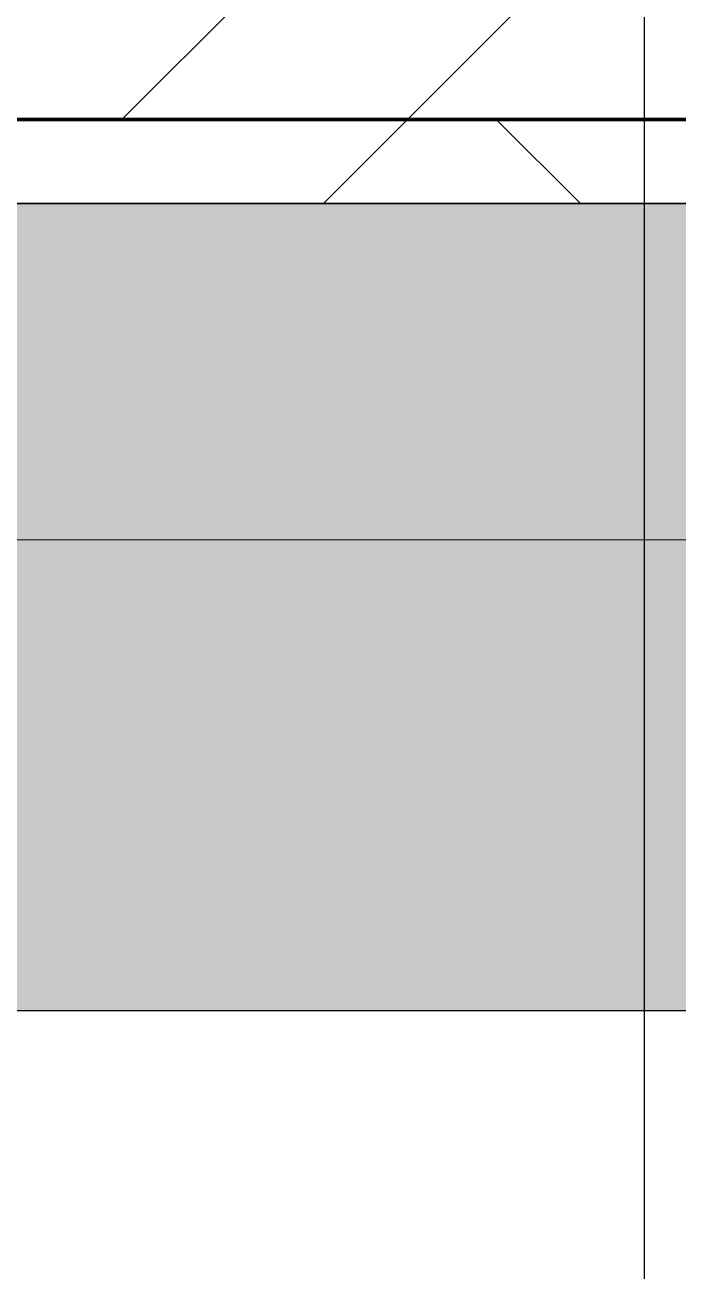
# Model space of a CAD drawing. Header units: millimetres. Extents: x -794334 to -714814, y -17806 to 22403.
# Drawn here: x -753110 to -752722, y 9259 to 10000 of the extents above; entities that cross this region are included whole.
import ezdxf
from ezdxf.xclip import XClip

# ---------------------------------------------------------------- set-up
doc = ezdxf.new("R2010")
doc.units = ezdxf.units.MM
doc.header["$XCLIPFRAME"] = 0
for name, color, linetype, lineweight in [('A-ANNO-NOTE', 3, 'Continuous', 25), ('A-GENM', 1, 'Continuous', 9), ('A-GLAZ-CURT', 2, 'Continuous', 9), ('A-WALL', 5, 'Continuous', 35), ('A-WALL-FNSH', 2, 'Continuous', 35), ('A-WALL-PATT', 1, 'Continuous', 35)]:
    doc.layers.add(name, color=color, linetype=linetype, lineweight=lineweight)
doc.layers.add('A11_ALU.SOLID SHEET', color=2, linetype='Continuous')

# ---------------------------------------------------------------- blocks, each defined once
blk = doc.blocks.new('PPLS-PP19_Custom Tile Pattern - Custom Tile Pattern-V70-4252-01 ENLARGED CONCOURSE LEVEL - REFLECTED CEILING PLAN - SHEET 3')
at = {"layer": 'A-GLAZ-CURT'}
for p, q in [((-300, 0), (300, 0)), ((300, 0), (-300, 0)), ((230.06, 0), (300, 0)), ((-300, -50), (300, -50)), ((300, -50), (-300, -50))]:
    blk.add_line(p, q, dxfattribs=at)
for points, knots in [([(261.57, 0), (260.91, 0), (241.38, 0), (207.11, 0), (177.41, 0), (159.34, 0), (158.33, 0), (158.3, 0)], [-246.705498, -246.705498, -246.705498, -246.705498, -244.693688, -187.987675, -143.776725, -129.632772, -123.352749, -123.352749, -123.352749, -123.352749]), ([(247.1, 0), (246.76, 0), (245.04, 0), (238.34, 0), (226.56, 0), (221.1, 0), (200.27, 0), (182.99, 0), (174.27, 0), (169.67, 0), (168.99, 0)], [-9649.085549, -9649.085549, -9649.085549, -9649.085549, -9581.591397, -9406.094246, -9221.510254, -9016.44624, -8717.832359, -8253.978395, -8152.463617, -8069.855175, -8069.855175, -8069.855175, -8069.855175]), ([(171.51, 0), (176.48, 0), (193.23, 0), (201.73, 0), (208.81, 0), (213.9, 0), (241.96, 0), (266.73, 0), (281.71, 0), (291.71, 0), (296.52, 0), (297.86, 0), (298.09, 0)], [-7971.819559, -7971.819559, -7971.819559, -7971.819559, -7784.112253, -7606.717214, -7289.299508, -7042.621073, -6582.165592, -6068.460911, -5766.029927, -5566.724884, -5280.360606, -5199.253518, -5199.253518, -5199.253518, -5199.253518]), ([(262.1, 0), (248.74, 0), (230.03, 0), (219.94, 0), (219.02, 0)], [-11865.544721, -11865.544721, -11865.544721, -11865.544721, -11162.864862, -10856.732305, -10856.732305, -10856.732305, -10856.732305]), ([(219.9, 0), (220.86, 0), (227.84, 0), (242.06, 0), (246.54, 0), (246.96, 0)], [-10670.940496, -10670.940496, -10670.940496, -10670.940496, -10511.382485, -9925.173265, -9834.877357, -9834.877357, -9834.877357, -9834.877357]), ([(300, 0), (288.22, 0), (275.74, 0), (263.36, 0), (262.84, 0)], [-12528.858583, -12528.858583, -12528.858583, -12528.858583, -11905.454923, -11878.587253, -11878.587253, -11878.587253, -11878.587253]), ([(284.76, 0), (284.76, 0), (285.09, 0), (287.47, 0), (293.59, 0), (297.76, 0), (300, 0)], [-4110.630118, -4110.630118, -4110.630118, -4110.630118, -4053.389046, -3959.664717, -3862.421465, -3746.95702, -3746.95702, -3746.95702, -3746.95702]), ([(297.38, 0), (295.84, 0), (291.62, 0), (285.38, 0), (284.87, 0)], [-4803.172655, -4803.172655, -4803.172655, -4803.172655, -4358.271401, -4143.037883, -4143.037883, -4143.037883, -4143.037883])]:
    blk.add_open_spline(points, degree=3, knots=knots, dxfattribs=at)
blk.add_open_spline([(300, 0), (287.37, 0), (274.74, 0), (262.1, 0)], degree=3, dxfattribs=at)
blk = doc.blocks.new('PPLS-PP19_Custom Tile Pattern - Custom Tile Pattern-V71-4252-01 ENLARGED CONCOURSE LEVEL - REFLECTED CEILING PLAN - SHEET 3')
at = {"layer": 'A-GLAZ-CURT'}
for p, q in [((-300, 0), (300, 0)), ((300, 0), (-300, 0)), ((-293.07, 0), (-275.75, 0)), ((-275.75, 0), (-293.07, 0)), ((-222.32, 0), (-205, 0)), ((-205, 0), (-222.32, 0)), ((-300, -50), (300, -50)), ((300, -50), (-300, -50))]:
    blk.add_line(p, q, dxfattribs=at)
at = {"layer": 'A-GLAZ-CURT', "flags": 128}
for points in [[(-300, 0), (-291.56, 0), (-283.3, 0), (-275.2, 0), (-267.26, 0), (-259.45, 0), (-251.77, 0), (-244.2, 0), (-236.74, 0), (-229.36, 0), (-222.06, 0), (-214.83, 0), (-207.71, 0), (-200.76, 0), (-194.02, 0), (-187.54, 0), (-181.38, 0), (-175.58, 0), (-170.25, 0), (-165.64, 0), (-162.01, 0), (-159.53, 0), (-157.46, 0), (-154.52, 0), (-149.42, 0), (-141.84, 0), (-132.81, 0), (-126.08, 0)], [(-202.58, 0), (-209.04, 0), (-215.73, 0), (-222.63, 0), (-229.72, 0), (-236.97, 0), (-244.39, 0), (-251.96, 0), (-259.67, 0), (-267.51, 0), (-275.48, 0), (-283.55, 0), (-291.73, 0), (-300, 0)], [(-134.27, 0), (-140.03, 0), (-145.5, 0), (-150.63, 0), (-155.53, 0), (-160.27, 0), (-164.95, 0), (-169.65, 0), (-174.47, 0), (-179.49, 0), (-184.81, 0), (-190.44, 0), (-196.37, 0), (-202.14, 0)], [(-125.17, 0), (-128.55, 0), (-134.16, 0)]]:
    blk.add_lwpolyline(points, dxfattribs=at)
at = {"layer": 'A-GLAZ-CURT'}
for points, knots in [([(-300, 0), (-284.65, 0), (-248.49, 0), (-218.26, 0), (-202.13, 0)], [-5323.127839, -5323.127839, -5323.127839, -5323.127839, -4502.809032, -3350.926151, -3350.926151, -3350.926151, -3350.926151]), ([(-135.39, 0), (-158.21, 0), (-202.95, 0), (-262.56, 0), (-294.48, 0), (-300, 0)], [-17120.441938, -17120.441938, -17120.441938, -17120.441938, -15131.813646, -13729.592194, -13439.944408, -13439.944408, -13439.944408, -13439.944408]), ([(-202.15, 0), (-203.29, 0), (-215.22, 0), (-232.01, 0), (-255.22, 0), (-262.59, 0), (-264.9, 0), (-265.4, 0)], [-1458.048527, -1458.048527, -1458.048527, -1458.048527, -1400.429864, -858.079193, -543.655514, -208.940337, 0, 0, 0, 0]), ([(-258.6, 0), (-257.91, 0), (-254.26, 0), (-241.25, 0), (-225.99, 0), (-213.1, 0), (-205.94, 0), (-202.5, 0), (-202.15, 0)], [-5722.54675, -5722.54675, -5722.54675, -5722.54675, -5657.471696, -5413.335975, -5017.494783, -4832.723979, -4666.091899, -4647.168838, -4647.168838, -4647.168838, -4647.168838]), ([(-134.24, 0), (-135.81, 0), (-138.28, 0), (-149.31, 0), (-162.01, 0), (-177.91, 0), (-199.46, 0), (-216.65, 0), (-231.26, 0), (-233.46, 0), (-234, 0)], [-2706.018747, -2706.018747, -2706.018747, -2706.018747, -2418.507304, -2308.929706, -2113.765672, -1763.376603, -1422.553702, -978.033455, -846.069444, -682.911962, -682.911962, -682.911962, -682.911962]), ([(-233.49, 0), (-233.44, 0), (-232.38, 0), (-230.74, 0), (-225.3, 0), (-223.63, 0)], [-455.274641, -455.274641, -455.274641, -455.274641, -440.605512, -119.536984, 0, 0, 0, 0]), ([(-223.63, 0), (-219.39, 0), (-212, 0), (-204.76, 0), (-202.92, 0)], [-5463.295695, -5463.295695, -5463.295695, -5463.295695, -5161.076232, -5058.607125, -5058.607125, -5058.607125, -5058.607125]), ([(-202.15, 0), (-196.69, 0), (-186.32, 0), (-169.02, 0), (-152.12, 0), (-136.84, 0), (-127.33, 0), (-124.19, 0), (-123.43, 0), (-123.28, 0)], [-5044.11119, -5044.11119, -5044.11119, -5044.11119, -4739.070012, -4465.409639, -4149.119819, -3839.893365, -3647.167523, -3488.92562, -3439.852845, -3439.852845, -3439.852845, -3439.852845]), ([(-202.14, 0), (-196.65, 0), (-185.47, 0), (-171.77, 0), (-158.7, 0), (-157.22, 0)], [-4647.08324, -4647.08324, -4647.08324, -4647.08324, -4349.945572, -4000.813434, -3840.635403, -3840.635403, -3840.635403, -3840.635403]), ([(-137.88, 0), (-140.56, 0), (-147.66, 0), (-147.69, 0), (-158.72, 0), (-174.02, 0), (-184.75, 0), (-196.11, 0), (-201.97, 0)], [-3187.727384, -3187.727384, -3187.727384, -3187.727384, -2919.378265, -2477.344047, -2237.412286, -2029.680487, -1755.085331, -1461.041718, -1461.041718, -1461.041718, -1461.041718]), ([(-201.12, 0), (-192.39, 0), (-161.62, 0), (-129.95, 0), (-110.8, 0), (-99.5, 0), (-91.46, 0)], [-3326.954899, -3326.954899, -3326.954899, -3326.954899, -2700.551212, -1002.059161, -460.363443, 0, 0, 0, 0]), ([(-152.35, 0), (-151.03, 0), (-147.71, 0), (-143.57, 0), (-138.62, 0)], [-3494.978217, -3494.978217, -3494.978217, -3494.978217, -3371.022232, -3227.460399, -3227.460399, -3227.460399, -3227.460399]), ([(-134.24, 0), (-135.14, 0), (-139.88, 0), (-147.46, 0), (-150.03, 0), (-150.57, 0)], [-5559.937374, -5559.937374, -5559.937374, -5559.937374, -5508.838257, -5298.784692, -5196.16478, -5196.16478, -5196.16478, -5196.16478]), ([(-150.34, 0), (-150.07, 0), (-147.75, 0), (-142.6, 0), (-127.26, 0), (-107.3, 0), (-90.42, 0), (-75.26, 0), (-68.41, 0), (-65.12, 0), (-63.63, 0)], [-4948.728362, -4948.728362, -4948.728362, -4948.728362, -4883.323924, -4440.880425, -4054.690705, -3793.097032, -3402.597032, -3144.956779, -3050.982048, -2969.237017, -2969.237017, -2969.237017, -2969.237017]), ([(-66.38, 0), (-70.83, 0), (-84.16, 0), (-110.94, 0), (-130.52, 0), (-147.74, 0), (-149.07, 0)], [-7777.654246, -7777.654246, -7777.654246, -7777.654246, -7508.296369, -7004.680444, -6449.282163, -6277.220794, -6277.220794, -6277.220794, -6277.220794]), ([(-148.23, 0), (-146.94, 0), (-140.15, 0), (-137.64, 0), (-135.34, 0), (-134.77, 0)], [-6162.058746, -6162.058746, -6162.058746, -6162.058746, -6017.569127, -5560.701257, -5463.506987, -5463.506987, -5463.506987, -5463.506987]), ([(-86.16, 0), (-91.37, 0), (-104.13, 0), (-122.65, 0), (-139.03, 0), (-146.11, 0), (-146.95, 0)], [-1681.3698, -1681.3698, -1681.3698, -1681.3698, -1374.161226, -945.742622, -741.901385, -489.130243, -489.130243, -489.130243, -489.130243]), ([(-146.69, 0), (-146.59, 0), (-145.49, 0), (-140.59, 0), (-136.49, 0), (-134.93, 0)], [-420.34245, -420.34245, -420.34245, -420.34245, -406.956646, -290.263673, -210.171225, -210.171225, -210.171225, -210.171225]), ([(-134.41, 0), (-133.88, 0), (-132.12, 0), (-128.78, 0), (-126.5, 0)], [-5444.308788, -5444.308788, -5444.308788, -5444.308788, -5364.112219, -5231.017328, -5231.017328, -5231.017328, -5231.017328]), ([(-72.93, 0), (-75.51, 0), (-91.33, 0), (-113.92, 0), (-134.26, 0)], [-19442.345229, -19442.345229, -19442.345229, -19442.345229, -18935.241197, -17153.279335, -17153.279335, -17153.279335, -17153.279335]), ([(-127.41, 0), (-131.63, 0), (-133.16, 0), (-134.09, 0), (-134.15, 0)], [-8540.990293, -8540.990293, -8540.990293, -8540.990293, -8266.114998, -8246.473386, -8246.473386, -8246.473386, -8246.473386]), ([(-134.15, 0), (-133.32, 0), (-130.31, 0), (-117.33, 0), (-92.04, 0), (-77.29, 0), (-69.74, 0), (-67.52, 0)], [-7657.439573, -7657.439573, -7657.439573, -7657.439573, -7293.749979, -6839.55839, -6236.997189, -5713.340575, -5448.562773, -5448.562773, -5448.562773, -5448.562773]), ([(-118.78, 0), (-121.86, 0), (-125.68, 0), (-131.55, 0), (-133.86, 0)], [-5938.474035, -5938.474035, -5938.474035, -5938.474035, -5700.061948, -5567.319408, -5567.319408, -5567.319408, -5567.319408]), ([(-120.13, 0), (-120.14, 0), (-120.24, 0), (-121.3, 0), (-129.25, 0), (-133.82, 0)], [-2933.992132, -2933.992132, -2933.992132, -2933.992132, -2920.575025, -2840.280255, -2731.647847, -2731.647847, -2731.647847, -2731.647847]), ([(-113.43, 0), (-113.44, 0), (-113.96, 0), (-119.73, 0), (-125.43, 0), (-127.03, 0), (-127.41, 0)], [-328.499627, -328.499627, -328.499627, -328.499627, -282.672656, -98.539552, -24.539552, 0, 0, 0, 0]), ([(-126.5, 0), (-122.44, 0), (-108.71, 0), (-88.51, 0), (-72.74, 0), (-66.59, 0)], [-5231.017328, -5231.017328, -5231.017328, -5231.017328, -4994.692869, -4542.524482, -4110.085044, -4110.085044, -4110.085044, -4110.085044]), ([(-125.15, 0), (-124.93, 0), (-121.96, 0), (-113.01, 0), (-98.9, 0), (-85.29, 0), (-71.67, 0), (-65.93, 0), (-65.07, 0)], [-3362.7396, -3362.7396, -3362.7396, -3362.7396, -3342.215224, -3074.362186, -2902.289527, -2605.247022, -2322.099534, -2241.8264, -2241.8264, -2241.8264, -2241.8264]), ([(-122.08, 0), (-122.01, 0), (-121.69, 0), (-121.2, 0), (-120.88, 0)], [-3136.336417, -3136.336417, -3136.336417, -3136.336417, -3110.304437, -3035.164275, -3035.164275, -3035.164275, -3035.164275]), ([(-36.33, 0), (-36.43, 0), (-37.27, 0), (-45.02, 0), (-46.13, 0), (-60.59, 0), (-81.23, 0), (-99.51, 0), (-114.02, 0), (-117.28, 0), (-118.78, 0)], [-1855.773136, -1855.773136, -1855.773136, -1855.773136, -1810.870157, -1672.078046, -1405.135169, -1060.00838, -740.068933, -229.489605, -116.330425, 0, 0, 0, 0]), ([(-117.74, 0), (-117.19, 0), (-114.78, 0), (-113.43, 0), (-113.43, 0)], [-821.249067, -821.249067, -821.249067, -821.249067, -394.672656, -330.879064, -330.879064, -330.879064, -330.879064]), ([(-36.62, 0), (-36.62, 0), (-40.35, 0), (-44.32, 0), (-58.97, 0), (-85.2, 0), (-107.61, 0), (-116.56, 0), (-117.56, 0)], [-4069.478503, -4069.478503, -4069.478503, -4069.478503, -3858.647035, -3538.256648, -2842.901703, -2193.204658, -1433.981041, -985.49888, -985.49888, -985.49888, -985.49888]), ([(-115.82, 0), (-114.96, 0), (-110.41, 0), (-96.78, 0), (-71.33, 0), (-42.53, 0), (-12.78, 0), (4.23, 0), (9.64, 0), (10.14, 0), (10.18, 0)], [-5724.064692, -5724.064692, -5724.064692, -5724.064692, -5430.283136, -5103.229623, -4799.173296, -4065.652676, -3589.737505, -3285.047089, -3066.359526, -3044.715262, -3044.715262, -3044.715262, -3044.715262]), ([(0.54, 0), (-2.2, 0), (-12.83, 0), (-25.64, 0), (-40, 0), (-56.24, 0), (-75.59, 0), (-94, 0), (-112.01, 0), (-114.94, 0), (-115.63, 0)], [-2679.34943, -2679.34943, -2679.34943, -2679.34943, -2518.50168, -2125.455881, -1792.521578, -1466.981642, -1208.454564, -789.402658, -501.969187, -243.577221, -243.577221, -243.577221, -243.577221]), ([(-91.46, 0), (-90.09, 0), (-84.7, 0), (-77.43, 0), (-72.73, 0), (-72.64, 0), (-72.64, 0)], [-19832.387487, -19832.387487, -19832.387487, -19832.387487, -19753.885894, -19541.04734, -19478.625389, -19471.062469, -19471.062469, -19471.062469, -19471.062469]), ([(-66.27, 0), (-67.28, 0), (-74.03, 0), (-80.63, 0), (-86.16, 0)], [-2079.245765, -2079.245765, -2079.245765, -2079.245765, -2007.031671, -1681.3698, -1681.3698, -1681.3698, -1681.3698]), ([(-66.5, 0), (-66.68, 0), (-72.87, 0), (-77.83, 0), (-82.66, 0), (-83.28, 0), (-83.28, 0)], [-2017.321321, -2017.321321, -2017.321321, -2017.321321, -2006.592567, -1646.621388, -1424.436217, -1393.971743, -1393.971743, -1393.971743, -1393.971743]), ([(-83.28, 0), (-83.28, 0), (-82.91, 0), (-76.14, 0), (-70.89, 0), (-67.35, 0)], [-1393.4169, -1393.4169, -1393.4169, -1393.4169, -1353.722004, -1274.333717, -1073.56893, -1073.56893, -1073.56893, -1073.56893]), ([(-66.39, 0), (-66.38, 0), (-63.63, 0), (-53.63, 0), (-34.42, 0), (-29.82, 0), (-29.19, 0)], [-2492.978109, -2492.978109, -2492.978109, -2492.978109, -2315.303971, -1809.437387, -963.711516, -666.19313, -666.19313, -666.19313, -666.19313]), ([(31.18, 0), (25.97, 0), (11.99, 0), (-16.92, 0), (-47.42, 0), (-65.77, 0), (-66.37, 0), (-66.38, 0)], [-4496.803627, -4496.803627, -4496.803627, -4496.803627, -4222.080604, -3745.412743, -2981.410125, -2542.574734, -2498.224237, -2498.224237, -2498.224237, -2498.224237]), ([(-66.38, 0), (-65.01, 0), (-59.47, 0), (-54.4, 0), (-48.53, 0), (-30.79, 0), (-18.03, 0), (8.61, 0), (15.02, 0), (22.91, 0), (31, 0), (39.04, 0), (51.19, 0), (58.74, 0), (61.34, 0), (61.45, 0)], [-4105.142588, -4105.142588, -4105.142588, -4105.142588, -4008.285538, -3689.699207, -3546.54457, -3315.260113, -2864.387349, -2439.246196, -2084.094819, -1956.422387, -1818.904206, -1645.594513, -1443.202566, -1228.752106, -1120.932285, -1120.932285, -1120.932285, -1120.932285]), ([(-66.37, 0), (-59.36, 0), (-47.92, 0), (-36.49, 0), (-33.57, 0), (-29.94, 0), (-28.57, 0)], [-1054.759909, -1054.759909, -1054.759909, -1054.759909, -651.549973, -296.515819, -83.513472, 0, 0, 0, 0]), ([(-66.32, 0), (-64.27, 0), (-61.68, 0), (-60.36, 0), (-59.97, 0)], [-5399.327817, -5399.327817, -5399.327817, -5399.327817, -5140.470607, -5006.787413, -5006.787413, -5006.787413, -5006.787413]), ([(-26.75, 0), (-27.82, 0), (-36.18, 0), (-49.53, 0), (-61.17, 0), (-65.85, 0)], [-8718.362214, -8718.362214, -8718.362214, -8718.362214, -8532.293389, -8073.216054, -7788.403577, -7788.403577, -7788.403577, -7788.403577]), ([(-29.03, 0), (-33.97, 0), (-43.74, 0), (-55.8, 0), (-63.26, 0), (-65.46, 0)], [-2680.714891, -2680.714891, -2680.714891, -2680.714891, -2413.671296, -2161.752162, -2037.343317, -2037.343317, -2037.343317, -2037.343317]), ([(-63.63, 0), (-61.49, 0), (-57.39, 0), (-54.49, 0), (-45.2, 0), (-40.79, 0), (-40.46, 0), (-40.44, 0)], [-2969.237017, -2969.237017, -2969.237017, -2969.237017, -2851.217951, -2734.127174, -2474.780881, -2410.990208, -2350.645972, -2350.645972, -2350.645972, -2350.645972]), ([(-58.83, 0), (-58.37, 0), (-57.29, 0), (-54.23, 0), (-46.33, 0), (-42.62, 0), (-41.76, 0)], [-4859.52896, -4859.52896, -4859.52896, -4859.52896, -4680.891996, -4469.85053, -4321.566175, -4270.495146, -4270.495146, -4270.495146, -4270.495146]), ([(-51.83, 0), (-51.83, 0), (-51.78, 0), (-47.4, 0), (-46.01, 0), (-40.22, 0), (-36.78, 0)], [-632.814994, -632.814994, -632.814994, -632.814994, -627.965721, -508.377888, -260.442412, 0, 0, 0, 0]), ([(0.83, 0), (-0.33, 0), (-7.88, 0), (-20.62, 0), (-32.81, 0), (-44.85, 0), (-51.43, 0), (-51.79, 0)], [-1676.76829, -1676.76829, -1676.76829, -1676.76829, -1617.263037, -1290.787923, -1039.307308, -819.71621, -644.910881, -644.910881, -644.910881, -644.910881]), ([(-41.76, 0), (-39.9, 0), (-37.72, 0), (-36.92, 0), (-36.77, 0)], [-4270.495146, -4270.495146, -4270.495146, -4270.495146, -4161.040818, -4106.245333, -4106.245333, -4106.245333, -4106.245333]), ([(-36.78, 0), (-32.43, 0), (-20.41, 0), (-7.12, 0), (0.88, 0)], [-6191.144455, -6191.144455, -6191.144455, -6191.144455, -5862.463379, -5417.251398, -5417.251398, -5417.251398, -5417.251398]), ([(-36.29, 0), (-36.29, 0), (-34.66, 0), (-28.88, 0), (-26.95, 0), (-26.54, 0)], [-9150.272121, -9150.272121, -9150.272121, -9150.272121, -9057.163041, -8919.836787, -8834.607043, -8834.607043, -8834.607043, -8834.607043]), ([(30.82, 0), (29.27, 0), (20.14, 0), (3.54, 0), (-16.58, 0), (-34.76, 0), (-36.04, 0)], [-10462.034656, -10462.034656, -10462.034656, -10462.034656, -10363.088938, -9884.23066, -9424.652049, -9182.880979, -9182.880979, -9182.880979, -9182.880979]), ([(-33.34, 0), (-33.34, 0), (-32.93, 0), (-31.16, 0), (-30.52, 0)], [-2415.024266, -2415.024266, -2415.024266, -2415.024266, -2357.633367, -2323.618664, -2323.618664, -2323.618664, -2323.618664]), ([(70.61, 0), (66.16, 0), (55.8, 0), (39.61, 0), (24.74, 0), (2.64, 0), (-17.84, 0), (-30.57, 0), (-31.82, 0), (-32, 0)], [-4647.237329, -4647.237329, -4647.237329, -4647.237329, -4326.416877, -4098.545751, -3766.694881, -3333.063701, -2994.501669, -2698.150104, -2614.070998, -2614.070998, -2614.070998, -2614.070998]), ([(-30.76, 0), (-30.73, 0), (-29.99, 0), (-23.47, 0), (-15.75, 0), (-15.19, 0)], [-54176.191683, -54176.191683, -54176.191683, -54176.191683, -54157.274271, -53749.15266, -53717.791567, -53717.791567, -53717.791567, -53717.791567]), ([(-30.52, 0), (-27.11, 0), (-18.25, 0), (-6.05, 0), (1.49, 0)], [-2323.618664, -2323.618664, -2323.618664, -2323.618664, -2142.497158, -1743.739787, -1743.739787, -1743.739787, -1743.739787]), ([(-13, 0), (-14.35, 0), (-17.68, 0), (-25.97, 0), (-29.52, 0), (-30.21, 0)], [-55207.591944, -55207.591944, -55207.591944, -55207.591944, -54789.006179, -54461.685999, -54290.791712, -54290.791712, -54290.791712, -54290.791712]), ([(0.79, 0), (-4.04, 0), (-14.06, 0), (-24.92, 0), (-29.03, 0)], [-3276.429311, -3276.429311, -3276.429311, -3276.429311, -2903.012179, -2680.714891, -2680.714891, -2680.714891, -2680.714891]), ([(-28.98, 0), (-28.66, 0), (-27.39, 0), (-24.45, 0), (-22.56, 0)], [-166.548282, -166.548282, -166.548282, -166.548282, -102.06493, 0, 0, 0, 0]), ([(-28.57, 0), (-26.93, 0), (-20.29, 0), (-11.45, 0), (2.08, 0), (13.15, 0), (21.24, 0), (24.62, 0), (24.72, 0), (24.72, 0)], [-5361.429781, -5361.429781, -5361.429781, -5361.429781, -5261.36855, -5050.479954, -4785.90057, -4596.498881, -4445.288762, -4384.376941, -4376.041937, -4376.041937, -4376.041937, -4376.041937]), ([(-22.56, 0), (-20.27, 0), (-17.03, 0), (-11.36, 0), (-7.66, 0), (-6.6, 0), (-6.44, 0)], [-56468.192263, -56468.192263, -56468.192263, -56468.192263, -56344.022017, -56303.229861, -56166.290093, -56124.392176, -56124.392176, -56124.392176, -56124.392176]), ([(-15.19, 0), (-13.07, 0), (7.48, 0), (37.98, 0), (60.1, 0), (69.36, 0)], [-461.142613, -461.142613, -461.142613, -461.142613, -429.606584, -390.253598, -362.044173, -362.044173, -362.044173, -362.044173]), ([(-6.54, 0), (-6.73, 0), (-7.2, 0), (-7.6, 0), (-7.79, 0)], [-56009.792147, -56009.792147, -56009.792147, -56009.792147, -55949.290093, -55895.192118, -55895.192118, -55895.192118, -55895.192118]), ([(-2.63, 0), (-2.47, 0), (-1.22, 0), (4.92, 0), (15.97, 0), (22.54, 0), (24.49, 0)], [-226.825321, -226.825321, -226.825321, -226.825321, -220.269177, -206.416616, -198.214427, -187.717507, -187.717507, -187.717507, -187.717507]), ([(1.47, 0), (1.16, 0), (-0.32, 0), (-1.67, 0), (-2.25, 0)], [-249.233515, -249.233515, -249.233515, -249.233515, -246.234814, -234.646884, -234.646884, -234.646884, -234.646884]), ([(1.48, 0), (2.66, 0), (17.74, 0), (43.36, 0), (70.92, 0), (82.12, 0), (83.66, 0)], [-5406.085582, -5406.085582, -5406.085582, -5406.085582, -5340.621928, -4573.028122, -4094.177415, -3869.465285, -3869.465285, -3869.465285, -3869.465285]), ([(76.63, 0), (74.8, 0), (67.65, 0), (53.52, 0), (37, 0), (24.07, 0), (13.97, 0), (6.1, 0), (1.5, 0)], [-3095.572228, -3095.572228, -3095.572228, -3095.572228, -2950.589685, -2634.532728, -2313.748533, -2106.613311, -1925.670641, -1688.251966, -1688.251966, -1688.251966, -1688.251966]), ([(8.33, 0), (8.19, 0), (7.21, 0), (4.44, 0), (1.54, 0)], [-3574.286521, -3574.286521, -3574.286521, -3574.286521, -3526.962355, -3295.940838, -3295.940838, -3295.940838, -3295.940838]), ([(1.54, 0), (2.04, 0), (12.09, 0), (22.06, 0), (37.44, 0), (45.92, 0), (57.76, 0), (63.6, 0), (68.63, 0), (68.84, 0)], [-1742.713998, -1742.713998, -1742.713998, -1742.713998, -1716.209403, -1206.526904, -1089.329421, -901.315459, -753.071572, -495.328968, -484.087222, -484.087222, -484.087222, -484.087222]), ([(9.32, 0), (9.08, 0), (7.65, 0), (4.86, 0), (1.94, 0), (1.6, 0)], [-2922.926651, -2922.926651, -2922.926651, -2922.926651, -2882.788014, -2720.818881, -2700.650947, -2700.650947, -2700.650947, -2700.650947]), ([(103.09, 0), (101.08, 0), (86.31, 0), (63.34, 0), (35.84, 0), (13.15, 0), (5.53, 0), (1.8, 0)], [-375.435014, -375.435014, -375.435014, -375.435014, -369.147452, -330.153101, -307.516438, -285.83788, -250.29001, -250.29001, -250.29001, -250.29001]), ([(24.69, 0), (24.54, 0), (20.99, 0), (15.48, 0), (10.8, 0), (9.63, 0)], [-4368.572414, -4368.572414, -4368.572414, -4368.572414, -4306.476363, -4080.000647, -3772.857994, -3772.857994, -3772.857994, -3772.857994]), ([(18.16, 0), (19.15, 0), (24.25, 0), (25.66, 0), (26.12, 0)], [-5700.113719, -5700.113719, -5700.113719, -5700.113719, -5554.232259, -5302.431367, -5302.431367, -5302.431367, -5302.431367]), ([(69.37, 0), (67.16, 0), (61.05, 0), (51.85, 0), (43.81, 0), (29.53, 0), (20.67, 0), (18.85, 0), (18.16, 0)], [-6853.678777, -6853.678777, -6853.678777, -6853.678777, -6738.82075, -6548.303034, -6314.283804, -6135.05769, -5972.647715, -5832.674503, -5832.674503, -5832.674503, -5832.674503]), ([(27.44, 0), (27.9, 0), (29.54, 0), (38.07, 0), (53.39, 0), (71.67, 0), (84.83, 0), (86.01, 0), (92.51, 0), (94.33, 0)], [-5037.309798, -5037.309798, -5037.309798, -5037.309798, -4887.603822, -4705.298446, -4353.683244, -3960.84581, -3759.045785, -3336.541051, -2783.776468, -2783.776468, -2783.776468, -2783.776468])]:
    blk.add_open_spline(points, degree=3, knots=knots, dxfattribs=at)
for points in [[(-134.23, 0), (-130.44, 0), (-127.3, 0), (-125.15, 0)], [(-63.96, 0), (-64.03, 0), (-64.58, 0), (-65.4, 0)], [(-39.84, 0), (-39.08, 0), (-38.11, 0), (-37.36, 0)], [(24.49, 0), (25.23, 0), (25.72, 0), (26.04, 0)]]:
    blk.add_open_spline(points, degree=3, dxfattribs=at)
blk = doc.blocks.new('Curved Concourse Ceiling8 - Curved Concourse Ceiling-12516553-4252-01 ENLARGED CONCOURSE LEVEL - REFLECTED CEILING PLAN - SHEET 3')
at = {"layer": 'A-GENM'}
h = blk.add_hatch(color=256, dxfattribs=at)
h.paths.add_polyline_path([(-748821.9, 4129.02), (-748821.9, 9894.02), (-754917.32, 9894.02), (-754917.24, 4129.02), (-749214.91, 4129.02)])
h.paths.add_polyline_path([(-754645.01, 4329.02), (-754717.32, 4329.02), (-754717.32, 9694.02), (-749017.32, 9694.02), (-749017.32, 4329.02), (-753558.99, 4329.02)])
blk.add_hatch(color=256, dxfattribs=at).paths.add_polyline_path([(-749297.32, 9414.02), (-749017.32, 9694.02), (-754717.32, 9694.02), (-754437.32, 9414.02), (-750300.93, 9414.02)])
for p, q in [((-748817.32, 9894.02), (-754916.52, 9894.02)), ((-748817.32, 9894.02), (-754916.52, 9894.02)), ((-749017.32, 9694.02), (-754717.32, 9694.02)), ((-749017.32, 9694.02), (-754717.32, 9694.02)), ((-754437.32, 9414.02), (-749297.32, 9414.02)), ((-749297.32, 9414.02), (-754437.32, 9414.02))]:
    blk.add_line(p, q, dxfattribs=at)
blk = doc.blocks.new('*U1029')
at = {"layer": 'A-GENM'}
blk.add_blockref('Curved Concourse Ceiling8 - Curved Concourse Ceiling-12516553-4252-01 ENLARGED CONCOURSE LEVEL - REFLECTED CEILING PLAN - SHEET 3', (778882.37, -3579.02), dxfattribs=at)
at = {"layer": 'A-GLAZ-CURT', "rotation": 180}
for name, p in [('PPLS-PP19_Custom Tile Pattern - Custom Tile Pattern-V71-4252-01 ENLARGED CONCOURSE LEVEL - REFLECTED CEILING PLAN - SHEET 3', (25800, 6315)), ('PPLS-PP19_Custom Tile Pattern - Custom Tile Pattern-V70-4252-01 ENLARGED CONCOURSE LEVEL - REFLECTED CEILING PLAN - SHEET 3', (26400, 6315))]:
    blk.add_blockref(name, p, dxfattribs=at)
blk = doc.blocks.new('*U1228')
for points in [[(0, 0), (6100, 0), (6100, 5765), (0, 5765)], [(480, 480), (5620, 480), (5620, 5285), (480, 5285)]]:
    blk.add_lwpolyline(points, close=True)
blk = doc.blocks.new('*U1630')
blk.add_lwpolyline([(-4139.52, 6315), (-75674.95, 6315), (-75674.95, 550), (-4139.52, 550)], close=True)
blk.add_blockref('*U1228', (-10239.52, 550))

msp = doc.modelspace()

# ---------------------------------------------------------------- block references
at = {"layer": 'A11_ALU.SOLID SHEET'}
ref = msp.add_blockref('*U1630', (-744681.24, 3579.02), dxfattribs=at)
XClip(ref).set_block_clipping_path([(-45802.4668593339, -9620.0029952967), (23702.8690583039, 10334.9999958097)])

# ---------------------------------------------------------------- next in the draw order: hatches: boundary and pattern name
at = {"layer": 'A-WALL-PATT', "lineweight": 9}
h = msp.add_hatch(dxfattribs=at)
h.set_pattern_fill('FP_2', color=256, style=0, pattern_type=2)
h.set_pattern_definition([(45, (0, 0), (-84.852814, 84.852814), [])])
h.paths.add_polyline_path([(-745742.17, 9944.02), (-745742.17, 10144.02), (-783082.17, 10144.02), (-783082.17, 9944.02), (-747042.87, 9944.02)])
h = msp.add_hatch(dxfattribs=at)
h.set_pattern_fill('FP_5', color=256, style=0, pattern_type=2)
h.set_pattern_definition([(45, (0, 0), (-212.13203, 212.13203), []), (135, (0, 0), (-212.13203, -212.13203), [])])
h.paths.add_polyline_path([(-748821.9, 9894.02), (-748821.9, 9944.02), (-783057.37, 9944.02), (-783057.37, 9894.02), (-749214.91, 9894.02)])

# ---------------------------------------------------------------- next in the draw order: linework, layer by layer
at = {"layer": 'A-ANNO-NOTE'}
msp.add_line((-752741.87, 8867.91), (-752742.37, 16320.84), dxfattribs=at)
at = {"layer": 'A-WALL', "color": 7, "lineweight": 70}
for p, q in [((-783057.37, 9944.02), (-748821.9, 9944.02)), ((-748821.9, 9944.02), (-783057.37, 9944.02))]:
    msp.add_line(p, q, dxfattribs=at)
at = {"layer": 'A-WALL-FNSH', "color": 250}
msp.add_line((-748821.9, 9894.02), (-783057.37, 9894.02), dxfattribs=at)

# ---------------------------------------------------------------- next in the draw order: block references
msp.add_blockref('*U1029', (-778882.37, 3579.02))

doc.saveas('drawing.dxf')
